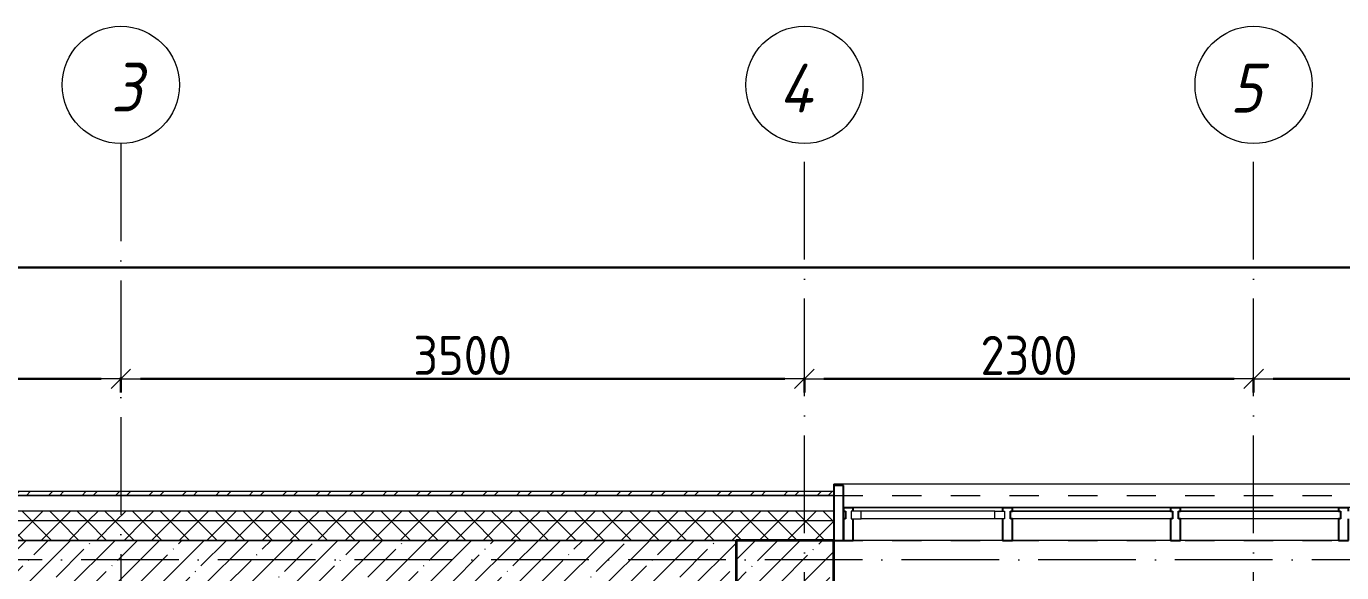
# Model space of a CAD drawing. Header units: millimetres. Extents: x -17017 to 628417, y -109036 to 199237.
# Drawn here: x -6254 to 481, y -56831 to -54035 of the extents above; entities that cross this region are included whole.
import ezdxf

# ---------------------------------------------------------------- set-up
doc = ezdxf.new("R2010")
doc.units = ezdxf.units.MM
doc.linetypes.add('50_200_ШТРИХ_1Т_ш5_п1_п1_', pattern=[700, 500, -100, 0, -100])
doc.linetypes.add('Штрих короткий', pattern=[300, 150, -150])
for name, color, linetype, lineweight in [('0-1', 7, 'Continuous', 5), ('0-2', 7, 'Continuous', 9), ('Импосты витража', 7, 'Continuous', 9), ('Импосты витража-1', 7, 'Continuous', 25), ('Каркас_Импост', 7, 'Continuous', 13), ('Каркас_Импост-1', 7, 'Continuous', 9), ('Несущие колонны', 7, 'Continuous', 9), ('Несущие колонны-1', 7, 'Continuous', 35), ('Общие ребра', 7, 'Continuous', 9), ('Окна', 7, 'Continuous', 9), ('Оси', 7, 'Continuous', 9), ('Оси-1', 7, 'Continuous', 20), ('Оси-2', 7, '50_200_ШТРИХ_1Т_ш5_п1_п1_', 9), ('Остекление-1', 7, 'Continuous', 9), ('Перемычка-1', 7, 'Штрих короткий', 9), ('Размеры', 7, 'Continuous', 15), ('Стены-1', 7, 'Continuous', 13), ('стяжа', 7, 'Continuous', 30), ('Штриховка разреза-1', 7, 'Continuous', 9)]:
    doc.layers.add(name, color=color, linetype=linetype, lineweight=lineweight)
doc.layers.get('0-2').off()
doc.styles.add('ISOCPEUR_I_1', font='isocpeui.ttf', dxfattribs={"width": 0.85, "height": 2.5})
doc.styles.add('СПДС', font='isocpeur.ttf', dxfattribs={"width": 0.9})
doc.dimstyles.new('Размера А3', dxfattribs={"dimtxt": 200, "dimasz": 100, "dimexe": 70, "dimexo": 100, "dimgap": 20, "dimtad": 1, "dimdec": 0, "dimrnd": 10, "dimzin": 0, "dimdsep": 46, "dimtxsty": 'СПДС', "dimblk": 'ARROWHEAD_6', "dimcen": 1, "dimclrd": 256, "dimclre": 256, "dimclrt": 256, "dimazin": 0, "dimtfac": 1, "dimtdec": 0, "dimtmove": 2, "dimatfit": 3, "dimfxl": 1, "dimtolj": 1, "dimtzin": 0, "dimarcsym": 0})
pattern_1 = [(45, (0, 0), (-70.71068, 70.71068), []), (135, (0, 0), (-70.71068, -70.71068), [])]

# ---------------------------------------------------------------- blocks, each defined once
blk = doc.blocks.new('Ось сетки - Круг_Ø6_00__ISO-2_5_0_9K_-16731441-АИ2_02_План отделки стен 2-го этажа _Часть 2_')
at = {"layer": 'Оси-1'}
blk.add_circle((0, 0), 3, dxfattribs=at)
blk = doc.blocks.new('ARROWHEAD_6')
at = {"color": 0, "linetype": 'Continuous'}
for p, q in [((0, 0), (-1, 0)), ((-0.5, -0.5), (0.5, 0.5))]:
    blk.add_line(p, q, dxfattribs=at)
blk = doc.blocks.new('*D664')
at = {"layer": 'Defpoints', "color": 0, "transparency": 16777216}
for p in [(-7720.1, -55732.8), (-5770.1, -55732.8), (-5770.1, -55838.9)]:
    blk.add_point(p, dxfattribs=at)
at = {"layer": 'Размеры', "lineweight": -2, "transparency": 16777216}
for p, q in [((-7720.1, -55832.8), (-7720.1, -55908.9)), ((-7620.1, -55838.9), (-5870.1, -55838.9)), ((-5770.1, -55832.8), (-5770.1, -55908.9))]:
    blk.add_line(p, q, dxfattribs=at)
at = {"layer": 'Размеры', "lineweight": -2, "transparency": 16777216, "xscale": 100, "yscale": 100, "zscale": 100, "rotation": 180}
blk.add_blockref('ARROWHEAD_6', (-7720.1, -55838.9), dxfattribs=at)
at = {"layer": 'Размеры', "lineweight": -2, "transparency": 16777216, "xscale": 100, "yscale": 100, "zscale": 100}
blk.add_blockref('ARROWHEAD_6', (-5770.1, -55838.9), dxfattribs=at)
at = {"layer": 'Размеры', "transparency": 16777216, "insert": (-6745.1, -55718.9), "char_height": 200, "width": 2.3, "attachment_point": 5, "style": 'СПДС'}
blk.add_mtext('\\A1;1950', dxfattribs=at)
blk = doc.blocks.new('*D665')
at = {"layer": 'Defpoints', "color": 0, "transparency": 16777216}
for p in [(-5770.1, -55732.8), (-2270.1, -55732.8), (-2270.1, -55838.9)]:
    blk.add_point(p, dxfattribs=at)
at = {"layer": 'Размеры', "lineweight": -2, "transparency": 16777216}
for p, q in [((-5770.1, -55832.8), (-5770.1, -55908.9)), ((-5670.1, -55838.9), (-2370.1, -55838.9)), ((-2270.1, -55832.8), (-2270.1, -55908.9))]:
    blk.add_line(p, q, dxfattribs=at)
at = {"layer": 'Размеры', "lineweight": -2, "transparency": 16777216, "xscale": 100, "yscale": 100, "zscale": 100, "rotation": 180}
blk.add_blockref('ARROWHEAD_6', (-5770.1, -55838.9), dxfattribs=at)
at = {"layer": 'Размеры', "lineweight": -2, "transparency": 16777216, "xscale": 100, "yscale": 100, "zscale": 100}
blk.add_blockref('ARROWHEAD_6', (-2270.1, -55838.9), dxfattribs=at)
at = {"layer": 'Размеры', "transparency": 16777216, "insert": (-4020.1, -55718.9), "char_height": 200, "width": 2.488, "attachment_point": 5, "style": 'СПДС'}
blk.add_mtext('\\A1;3500', dxfattribs=at)
blk = doc.blocks.new('*D666')
at = {"layer": 'Defpoints', "color": 0, "transparency": 16777216}
for p in [(-2270.1, -55732.8), (29.9, -55732.8), (29.9, -55838.9)]:
    blk.add_point(p, dxfattribs=at)
at = {"layer": 'Размеры', "lineweight": -2, "transparency": 16777216}
for p, q in [((-2270.1, -55832.8), (-2270.1, -55908.9)), ((-2170.1, -55838.9), (-70.1, -55838.9)), ((29.9, -55832.8), (29.9, -55908.9))]:
    blk.add_line(p, q, dxfattribs=at)
at = {"layer": 'Размеры', "lineweight": -2, "transparency": 16777216, "xscale": 100, "yscale": 100, "zscale": 100, "rotation": 180}
blk.add_blockref('ARROWHEAD_6', (-2270.1, -55838.9), dxfattribs=at)
at = {"layer": 'Размеры', "lineweight": -2, "transparency": 16777216, "xscale": 100, "yscale": 100, "zscale": 100}
blk.add_blockref('ARROWHEAD_6', (29.9, -55838.9), dxfattribs=at)
at = {"layer": 'Размеры', "transparency": 16777216, "insert": (-1120.1, -55718.9), "char_height": 200, "width": 2.488, "attachment_point": 5, "style": 'СПДС'}
blk.add_mtext('\\A1;2300', dxfattribs=at)
blk = doc.blocks.new('*D667')
at = {"layer": 'Defpoints', "color": 0, "transparency": 16777216}
for p in [(29.9, -55732.8), (2129.9, -55732.8), (2129.9, -55838.9)]:
    blk.add_point(p, dxfattribs=at)
at = {"layer": 'Размеры', "lineweight": -2, "transparency": 16777216}
for p, q in [((29.9, -55832.8), (29.9, -55908.9)), ((129.9, -55838.9), (2029.9, -55838.9)), ((2129.9, -55832.8), (2129.9, -55908.9))]:
    blk.add_line(p, q, dxfattribs=at)
at = {"layer": 'Размеры', "lineweight": -2, "transparency": 16777216, "xscale": 100, "yscale": 100, "zscale": 100, "rotation": 180}
blk.add_blockref('ARROWHEAD_6', (29.9, -55838.9), dxfattribs=at)
at = {"layer": 'Размеры', "lineweight": -2, "transparency": 16777216, "xscale": 100, "yscale": 100, "zscale": 100}
blk.add_blockref('ARROWHEAD_6', (2129.9, -55838.9), dxfattribs=at)
at = {"layer": 'Размеры', "transparency": 16777216, "insert": (1079.9, -55718.9), "char_height": 200, "width": 2.3, "attachment_point": 5, "style": 'СПДС'}
blk.add_mtext('\\A1;2100', dxfattribs=at)
blk = doc.blocks.new('*D672')
at = {"layer": 'Defpoints', "color": 0, "transparency": 16777216}
for p in [(-10070.1, -55163.3), (15729.9, -55163.3), (15729.9, -55269.3)]:
    blk.add_point(p, dxfattribs=at)
at = {"layer": 'Размеры', "lineweight": -2, "transparency": 16777216}
for p, q in [((-10070.1, -55263.3), (-10070.1, -55339.3)), ((-9970.1, -55269.3), (15629.9, -55269.3)), ((15729.9, -55263.3), (15729.9, -55339.3))]:
    blk.add_line(p, q, dxfattribs=at)
at = {"layer": 'Размеры', "lineweight": -2, "transparency": 16777216, "xscale": 100, "yscale": 100, "zscale": 100, "rotation": 180}
blk.add_blockref('ARROWHEAD_6', (-10070.1, -55269.3), dxfattribs=at)
at = {"layer": 'Размеры', "lineweight": -2, "transparency": 16777216, "xscale": 100, "yscale": 100, "zscale": 100}
blk.add_blockref('ARROWHEAD_6', (15729.9, -55269.3), dxfattribs=at)
at = {"layer": 'Размеры', "transparency": 16777216, "insert": (2829.9, -55149.3), "char_height": 200, "width": 3.111, "attachment_point": 5, "style": 'СПДС'}
blk.add_mtext('\\A1;25800', dxfattribs=at)
blk = doc.blocks.new('BSC_Колонна _Прямоугольная - 500х500-V40-АИ2_02_План отделки стен 2-го этажа _Часть 2_')
at = {"layer": 'Несущие колонны'}
h = blk.add_hatch(dxfattribs=at)
h.set_pattern_fill('FP_48', color=256, style=0, pattern_type=2)
h.set_pattern_definition([(45, (-7700, -49300), (-114.04925, 114.04925), []), (45, (-7585.95, -49300), (-114.04925, 114.04925), [201.613, -40.323, 3.353, -36.97])])
h.paths.add_polyline_path([(-250, -250), (250, -250), (250, 250), (-250, 250), (-250, 167)], flags=0)
at = {"layer": 'Несущие колонны-1'}
for p, q in [((250, 250), (-250, 250)), ((-250, 250), (-250, -250)), ((250, -250), (250, 250)), ((-250, -250), (250, -250))]:
    blk.add_line(p, q, dxfattribs=at)
blk = doc.blocks.new('PNS_Панель прямоугольная1 - Нр_Стекло - 40мм-25374207-АИ2_02_План отделки стен 2-го этажа _Часть 2_')
at = {"layer": 'Остекление-1'}
for p, q in [((-405, 40), (405, 40)), ((-415, 0), (415, 0)), ((405, 0), (-405, 0))]:
    blk.add_line(p, q, dxfattribs=at)
blk = doc.blocks.new('PNS_Панель прямоугольная2 - Нр_Стекло - 40мм-28855705-АИ2_02_План отделки стен 2-го этажа _Часть 2_')
at = {"layer": 'Каркас_Импост'}
for p, q in [((-392.5, 0), (-392.5, 40)), ((-392.5, 40), (-342.5, 40)), ((-342.5, 40), (-342.5, 0)), ((392.5, 40), (342.5, 40)), ((342.5, 40), (342.5, 0)), ((392.5, 0), (392.5, 40)), ((-342.5, 0), (-392.5, 0)), ((342.5, 0), (392.5, 0))]:
    blk.add_line(p, q, dxfattribs=at)
at = {"layer": 'Каркас_Импост-1'}
for p, q in [((-342.5, 40), (342.5, 40)), ((-342.5, 0), (342.5, 0))]:
    blk.add_line(p, q, dxfattribs=at)
blk = doc.blocks.new('Прямоугольный импост - Импост структурный с накладкой - 150мм-25669421-АИ2_02_План отделки стен 2-го этажа _Часть 2_')
at = {"layer": 'Импосты витража'}
for p, q in [((75665, -100), (76475, -100)), ((75665, -267), (76475, -267))]:
    blk.add_line(p, q, dxfattribs=at)
blk = doc.blocks.new('Прямоугольный импост - Импост структурный с накладкой - 150мм-25669420-АИ2_02_План отделки стен 2-го этажа _Часть 2_')
at = {"layer": 'Импосты витража'}
for p, q in [((74850, -100), (75615, -100)), ((74850, -267), (75615, -267))]:
    blk.add_line(p, q, dxfattribs=at)
blk = doc.blocks.new('Прямоугольный импост - Импост структурный с накладкой - 150мм-V150-АИ2_02_План отделки стен 2-го этажа _Часть 2_')
at = {"layer": 'Импосты витража-1'}
for p, q in [((-25, 0), (-25, 17)), ((-25, 17), (25, 17)), ((25, 0), (15, 0)), ((15, 0), (15, -40)), ((25, 17), (25, 0)), ((-25, -150), (-25, -40)), ((15, -40), (25, -40)), ((25, -40), (25, -150)), ((25, -150), (-25, -150))]:
    blk.add_line(p, q, dxfattribs=at)
blk = doc.blocks.new('Прямоугольный импост - Импост структурный с накладкой - 150мм-25647644-АИ2_02_План отделки стен 2-го этажа _Часть 2_')
at = {"layer": 'Импосты витража-1'}
for p, q in [((-25, 0), (-25, 17)), ((-25, 17), (25, 17)), ((-15, 0), (-25, 0)), ((-15, -40), (-15, 0)), ((25, 0), (15, 0)), ((15, 0), (15, -40)), ((25, 17), (25, 0)), ((-25, -150), (-25, -40)), ((-25, -40), (-15, -40)), ((15, -40), (25, -40)), ((25, -40), (25, -150)), ((25, -150), (-25, -150))]:
    blk.add_line(p, q, dxfattribs=at)
blk = doc.blocks.new('Прямоугольный импост - Импост структурный с накладкой - 150мм-25647633-АИ2_02_План отделки стен 2-го этажа _Часть 2_')
at = {"layer": 'Импосты витража-1'}
for p, q in [((-25, 0), (-25, 17)), ((-25, 17), (25, 17)), ((-15, 0), (-25, 0)), ((-15, -40), (-15, 0)), ((25, 17), (25, 0)), ((-25, -150), (-25, -40)), ((-25, -40), (-15, -40)), ((25, -40), (25, -150)), ((25, -150), (-25, -150))]:
    blk.add_line(p, q, dxfattribs=at)
blk = doc.blocks.new('Прямоугольный импост - Откос НВФ_50х280 мм-V152-АИ2_02_План отделки стен 2-го этажа _Часть 2_')
at = {"layer": 'Импосты витража-1'}
for p, q in [((-50, 130), (0, 130)), ((-50, -150), (-50, 130)), ((0, 130), (0, -150)), ((0, -150), (-50, -150))]:
    blk.add_line(p, q, dxfattribs=at)
blk = doc.blocks.new('Отлив_СКБ - Отлив витража_120_НВФ-31885342-АИ2_02_План отделки стен 2-го этажа _Часть 2_')
at = {"layer": 'Окна'}
for p, q in [((7750, -2), (50, -2)), ((0, -120), (7800, -120)), ((7800, -113), (7800, -120))]:
    blk.add_line(p, q, dxfattribs=at)
blk = doc.blocks.new('Проем_Дверь_Прямоугольный - 4500х2700h_витражные проемы-30146416-АИ2_02_План отделки стен 2-го этажа _Часть 2_')
at = {"layer": 'Перемычка-1'}
for p, q in [((2250, 115), (-2250, 115)), ((2250, -115), (-2250, -115))]:
    blk.add_line(p, q, dxfattribs=at)
blk = doc.blocks.new('0125-Р-ОО-Ш2-АР-о_23_10_2024_rvt-1-АИ2_02_План отделки стен 2-го этажа _Часть 2_')
at = {"layer": 'Штриховка разреза-1'}
h = blk.add_hatch(dxfattribs=at)
h.set_pattern_fill('FP_80', color=256, style=0, pattern_type=2)
h.set_pattern_definition([(45, (0, 0), (-85.53659, 85.53659), []), (45, (57.02, 0), (-85.53659, 85.53659), [])])
h.paths.add_polyline_path([(26130, 49780), (26130, 49800), (17950, 49800), (17950, 49780), (23915, 49780)], flags=0)
h.paths.add_polyline_path([(16950, 49780), (16950, 49800), (15750, 49800), (15750, 49780), (16459.1, 49780)], flags=0)
h.paths.add_polyline_path([(7950, 49780), (7950, 49800), (-330, 49800), (-330, 49780), (7139.2, 49780)], flags=0)
h = blk.add_hatch(dxfattribs=at)
h.set_pattern_fill('FP_81', color=256, style=0, pattern_type=2)
h.set_pattern_definition(pattern_1)
h.paths.add_polyline_path([(26000, 49650), (26050, 49650), (26050, 49700), (17950, 49700), (17950, 49650), (23915, 49650)], flags=0)
h.paths.add_polyline_path([(16950, 49650), (16950, 49700), (15750, 49700), (15750, 49650), (16459.1, 49650)], flags=0)
h.paths.add_polyline_path([(7950, 49650), (7950, 49700), (-200, 49700), (-200, 49650), (7139.2, 49650)], flags=0)
h = blk.add_hatch(dxfattribs=at)
h.set_pattern_fill('FP_81', color=256, style=0, pattern_type=2)
h.set_pattern_definition(pattern_1)
h.paths.add_polyline_path([(25900, 49550), (26000, 49550), (26000, 49650), (17950, 49650), (17950, 49550), (23915, 49550)], flags=0)
h.paths.add_polyline_path([(16950, 49550), (16950, 49650), (15750, 49650), (15750, 49556), (15825, 49556), (15825, 49550), (16459.1, 49550)], flags=0)
h.paths.add_polyline_path([(7950, 49550), (7950, 49650), (-100, 49650), (-100, 49550), (7450, 49550)], flags=0)
h = blk.add_hatch(dxfattribs=at)
h.set_pattern_fill('FP_1', color=256, style=0, pattern_type=2)
h.set_pattern_definition([(45, (0, 0), (-114.04925, 114.04925), []), (45, (114.05, 0), (-114.04925, 114.04925), [201.612, -40.322, 3.353, -36.97])])
h.paths.add_polyline_path([(7450, 49300), (7450, 49550), (400, 49550), (400, 49300), (7139.2, 49300)], flags=0)
at = {"layer": 'Общие ребра'}
for p, q in [((7950, 49700), (-100, 49700)), ((7950, 49650), (-100, 49650))]:
    blk.add_line(p, q, dxfattribs=at)
at = {"layer": 'Стены-1'}
for p, q in [((7950, 49800), (-330, 49800)), ((-330, 49780), (7950, 49780)), ((7950, 49780), (-100, 49780)), ((7950, 49780), (7950, 49800)), ((7950, 49550), (7950, 49780)), ((400, 49550), (7450, 49550)), ((7450, 49550), (400, 49550))]:
    blk.add_line(p, q, dxfattribs=at)
at = {"layer": '0-2', "rotation": 180}
for name, p in [('Отлив_СКБ - Отлив витража_120_НВФ-31885342-АИ2_02_План отделки стен 2-го этажа _Часть 2_', (15750, 49717)), ('Проем_Дверь_Прямоугольный - 4500х2700h_витражные проемы-30146416-АИ2_02_План отделки стен 2-го этажа _Часть 2_', (10200, 49665)), ('Прямоугольный импост - Импост структурный с накладкой - 150мм-25669420-АИ2_02_План отделки стен 2-го этажа _Часть 2_', (83665, 49450)), ('Прямоугольный импост - Импост структурный с накладкой - 150мм-25669421-АИ2_02_План отделки стен 2-го этажа _Часть 2_', (85340, 49450)), ('Прямоугольный импост - Импост структурный с накладкой - 150мм-25669421-АИ2_02_План отделки стен 2-го этажа _Часть 2_', (86200, 49450)), ('PNS_Панель прямоугольная2 - Нр_Стекло - 40мм-28855705-АИ2_02_План отделки стен 2-го этажа _Часть 2_', (8432.5, 49700)), ('PNS_Панель прямоугольная1 - Нр_Стекло - 40мм-25374207-АИ2_02_План отделки стен 2-го этажа _Часть 2_', (9270, 49700)), ('PNS_Панель прямоугольная1 - Нр_Стекло - 40мм-25374207-АИ2_02_План отделки стен 2-го этажа _Часть 2_', (10130, 49700))]:
    blk.add_blockref(name, p, dxfattribs=at)
at = {"layer": '0-2', "extrusion": (0, 0, -1)}
for name, p in [('Прямоугольный импост - Откос НВФ_50х280 мм-V152-АИ2_02_План отделки стен 2-го этажа _Часть 2_', (-7950, 49700)), ('Прямоугольный импост - Импост структурный с накладкой - 150мм-V150-АИ2_02_План отделки стен 2-го этажа _Часть 2_', (-8025, 49700)), ('Прямоугольный импост - Импост структурный с накладкой - 150мм-25647633-АИ2_02_План отделки стен 2-го этажа _Часть 2_', (-8840, 49700)), ('Прямоугольный импост - Импост структурный с накладкой - 150мм-25647644-АИ2_02_План отделки стен 2-го этажа _Часть 2_', (-9700, 49700)), ('Прямоугольный импост - Импост структурный с накладкой - 150мм-V150-АИ2_02_План отделки стен 2-го этажа _Часть 2_', (-10560, 49700))]:
    blk.add_blockref(name, p, dxfattribs=at)
at = {"layer": '0-2'}
blk.add_blockref('BSC_Колонна _Прямоугольная - 500х500-V40-АИ2_02_План отделки стен 2-го этажа _Часть 2_', (7700, 49300), dxfattribs=at)
blk = doc.blocks.new('2ч2эт')
at = {"layer": '0-1'}
blk.add_blockref('0125-Р-ОО-Ш2-АР-о_23_10_2024_rvt-1-АИ2_02_План отделки стен 2-го этажа _Часть 2_', (-10070.1, -106215.3), dxfattribs=at)
blk = doc.blocks.new('ось2эт')
at = {"layer": 'Оси-2'}
for p, q in [((-5770.1, -54635.1), (-5770.1, -108435.9)), ((-2270.1, -108435.9), (-2270.1, -54635.1)), ((29.9, -108435.9), (29.9, -54635.1)), ((18329.9, -56765.3), (-12388.8, -56765.3))]:
    blk.add_line(p, q, dxfattribs=at)
at = {"layer": 'Оси-1', "xscale": 99.99999999999993, "yscale": 99.99999999999993, "zscale": 99.99999999999993, "rotation": 180}
blk.add_blockref('Ось сетки - Круг_Ø6_00__ISO-2_5_0_9K_-16731441-АИ2_02_План отделки стен 2-го этажа _Часть 2_', (-5770.1, -54335.1), dxfattribs=at)
at = {"layer": 'Оси-1', "xscale": 99.99999999999993, "yscale": 99.99999999999993, "zscale": 99.99999999999993}
for p in [(-2270.1, -54335.1), (29.9, -54335.1)]:
    blk.add_blockref('Ось сетки - Круг_Ø6_00__ISO-2_5_0_9K_-16731441-АИ2_02_План отделки стен 2-го этажа _Часть 2_', p, dxfattribs=at)
at = {"layer": 'Оси', "char_height": 250, "attachment_point": 1, "style": 'ISOCPEUR_I_1'}
for s, insert, width in [('\\fISOCPEUR|b0|i1|c204|p34|;\\W.9;3', (-5821.2, -54221.1), 202.025), ('\\fISOCPEUR|b0|i1|c204|p34|;\\W.9;4', (-2400.7, -54226.3), 223.671), ('\\fISOCPEUR|b0|i1|c204|p34|;\\W.9;5', (-91.7, -54226.3), 202.025)]:
    blk.add_mtext(s, dxfattribs=dict(at, insert=insert, width=width))
at = {"layer": 'Размеры'}
for base, p1, p2, picture, middle in [((15729.9, -55269.3), (-10070.1, -55163.3), (15729.9, -55163.3), '*D672', (2829.9, -55149.3)), ((-5770.1, -55838.9), (-7720.1, -55732.8), (-5770.1, -55732.8), '*D664', (-6745.1, -55718.9)), ((-2270.1, -55838.9), (-5770.1, -55732.8), (-2270.1, -55732.8), '*D665', (-4020.1, -55718.9)), ((29.9, -55838.9), (-2270.1, -55732.8), (29.9, -55732.8), '*D666', (-1120.1, -55718.9)), ((2129.9, -55838.9), (29.9, -55732.8), (2129.9, -55732.8), '*D667', (1079.9, -55718.9))]:
    dim = blk.add_linear_dim(base=base, p1=p1, p2=p2, dimstyle='Размера А3', dxfattribs=at)
    dim.commit()
    dim.dimension.update_dxf_attribs({"geometry": picture, "text_midpoint": middle})

msp = doc.modelspace()

# ---------------------------------------------------------------- block references
at = {"layer": 'стяжа'}
for name in ['ось2эт', '2ч2эт']:
    msp.add_blockref(name, (0, 0), dxfattribs=at)

doc.saveas('drawing.dxf')
